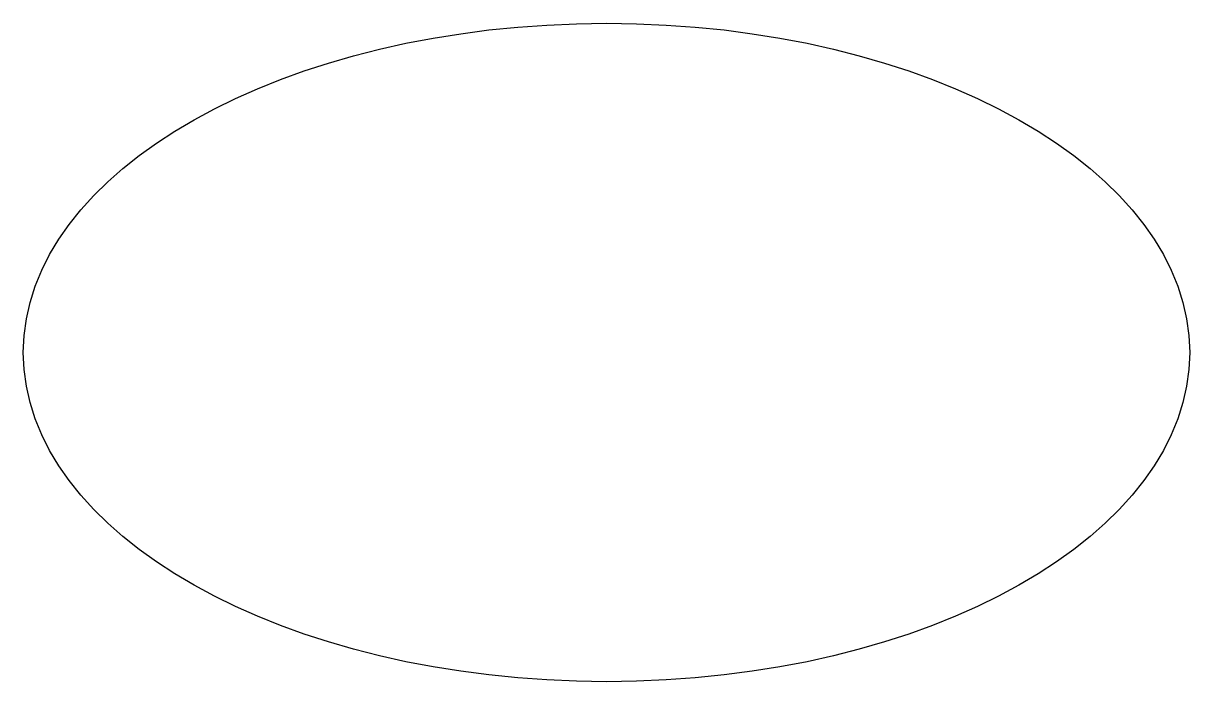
# Model space of a CAD drawing. Extents: x -4.47 to 4.32, y -2.52 to 2.44.
import ezdxf

# ---------------------------------------------------------------- set-up
doc = ezdxf.new("R2010")
doc.units = 0
doc.header["$MEASUREMENT"] = 0

msp = doc.modelspace()

# ---------------------------------------------------------------- linework, layer by layer
at = {"color": 2}
msp.add_lwpolyline([(4.3191, -0.0422), (4.3134, -0.1699), (4.2964, -0.296), (4.2684, -0.4202), (4.2298, -0.5425), (4.1807, -0.6626), (4.1214, -0.7804), (4.0523, -0.8958), (3.9736, -1.0085), (3.8855, -1.1185), (3.7885, -1.2255), (3.6826, -1.3295), (3.5683, -1.4302), (3.4457, -1.5275), (3.3152, -1.6213), (3.177, -1.7114), (3.0315, -1.7976), (2.8788, -1.8798), (2.7193, -1.9578), (2.5532, -2.0315), (2.3808, -2.1008), (2.2025, -2.1653), (2.0184, -2.2251), (1.8288, -2.2799), (1.6341, -2.3296), (1.4345, -2.3741), (1.2302, -2.4131), (1.0216, -2.4466), (0.8089, -2.4743), (0.5924, -2.4961), (0.3724, -2.5119), (0.1491, -2.5215), (-0.0771, -2.5248), (-0.3033, -2.5215), (-0.5265, -2.5119), (-0.7465, -2.4961), (-0.963, -2.4743), (-1.1757, -2.4466), (-1.3843, -2.4131), (-1.5886, -2.3741), (-1.7882, -2.3296), (-1.983, -2.2799), (-2.1725, -2.2251), (-2.3566, -2.1653), (-2.535, -2.1008), (-2.7073, -2.0315), (-2.8734, -1.9578), (-3.0329, -1.8798), (-3.1856, -1.7976), (-3.3312, -1.7114), (-3.4693, -1.6213), (-3.5998, -1.5275), (-3.7224, -1.4302), (-3.8368, -1.3295), (-3.9426, -1.2255), (-4.0397, -1.1185), (-4.1277, -1.0085), (-4.2065, -0.8958), (-4.2756, -0.7804), (-4.3348, -0.6626), (-4.3839, -0.5425), (-4.4226, -0.4202), (-4.4505, -0.296), (-4.4675, -0.1699), (-4.4732, -0.0422), (-4.4675, 0.0856), (-4.4505, 0.2117), (-4.4226, 0.3359), (-4.3839, 0.4582), (-4.3348, 0.5783), (-4.2756, 0.6961), (-4.2065, 0.8114), (-4.1277, 0.9242), (-4.0397, 1.0341), (-3.9426, 1.1412), (-3.8368, 1.2452), (-3.7224, 1.3459), (-3.5998, 1.4432), (-3.4693, 1.537), (-3.3312, 1.627), (-3.1856, 1.7133), (-3.0329, 1.7955), (-2.8734, 1.8735), (-2.7073, 1.9472), (-2.535, 2.0164), (-2.3566, 2.081), (-2.1725, 2.1408), (-1.983, 2.1956), (-1.7882, 2.2453), (-1.5886, 2.2898), (-1.3843, 2.3288), (-1.1757, 2.3622), (-0.963, 2.39), (-0.7465, 2.4118), (-0.5265, 2.4276), (-0.3033, 2.4372), (-0.0771, 2.4404), (0.1491, 2.4372), (0.3724, 2.4276), (0.5924, 2.4118), (0.8089, 2.39), (1.0216, 2.3622), (1.2302, 2.3288), (1.4345, 2.2898), (1.6341, 2.2453), (1.8288, 2.1956), (2.0184, 2.1408), (2.2025, 2.081), (2.3808, 2.0164), (2.5532, 1.9472), (2.7193, 1.8735), (2.8788, 1.7955), (3.0315, 1.7133), (3.177, 1.627), (3.3152, 1.537), (3.4457, 1.4432), (3.5683, 1.3459), (3.6826, 1.2452), (3.7885, 1.1412), (3.8855, 1.0341), (3.9736, 0.9242), (4.0523, 0.8114), (4.1214, 0.6961), (4.1807, 0.5783), (4.2298, 0.4582), (4.2684, 0.3359), (4.2964, 0.2117), (4.3134, 0.0856), (4.3191, -0.0422)], close=True, dxfattribs=at)

doc.saveas('drawing.dxf')
